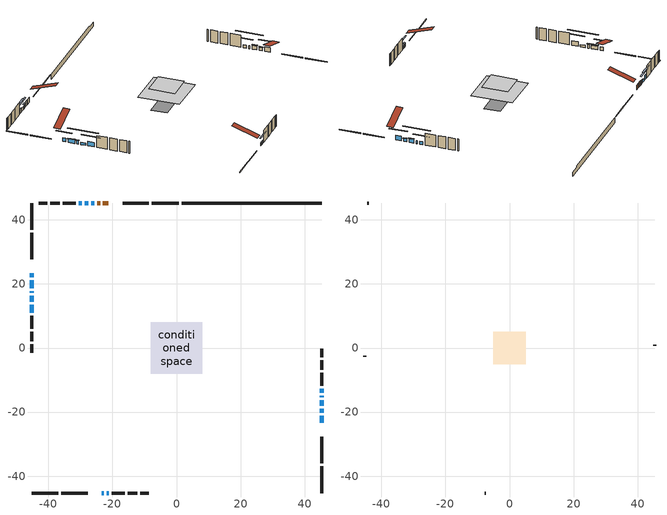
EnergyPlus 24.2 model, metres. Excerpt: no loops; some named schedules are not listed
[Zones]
conditioned space
 floor outside (Floor1 construction): -3.64,-3.64 -3.64,3.64 3.64,3.64 3.64,-3.64 z0.6
 floor adiabatic (AdiabaticFloorConstruction): -8.05,-8.05 -8.05,8.05 8.05,8.05 8.05,-8.05 z3.04
 floor foundation (Slab1 construction): -7.81,-3.11 -7.81,3.11 7.81,3.11 7.81,-3.11 z-1.49
 wall outside (RimJoist1 construction): 0.65,45.27 -7.73,45.27 / -45.27,-45.27 -36.89,-45.27 / -45.27,45.27 -45.27,36.89 / 45.27,-45.27 45.27,-36.89 z0.6:0.9
 wall outside (RimJoist2 construction): -8.66,45.27 -16.85,45.27 / -35.96,-45.27 -27.77,-45.27 / -45.27,35.96 -45.27,27.77 / 45.27,-35.96 45.27,-27.77 z0.6:0.9
 wall outside (AdiabaticWallConstruction 1): -21.31,45.27 -22.95,45.27 / -23.88,45.27 -24.71,45.27 z0.6:2.63
 wall outside (AdiabaticWallConstruction): 45.27,-23.31 45.27,-21.17 / -29.63,45.27 -30.55,45.27 / -45.27,13.49 -45.27,11.05 z0.6:2.43; -45.27,23.31 -45.27,22.09 / 45.27,-18.1 45.27,-16.26 / -45.27,21.16 -45.27,18.72 z0.6:2.12; 45.27,-20.24 45.27,-19.02 / -23.31,-45.27 -22.69,-45.27 / 45.27,-15.34 45.27,-14.88 / 45.27,-13.95 45.27,-12.73 / -27.48,45.27 -28.7,45.27 / -21.77,-45.27 -21.16,-45.27 z0.6:1.82; -25.64,45.27 -26.55,45.27 / -45.27,17.79 -45.27,17.18 z0.6:2.13; -45.27,16.25 -45.27,14.42 z0.6:1.52
 wall outside (Wall1 construction): -31.47,45.27 -35.52,45.27 / -20.23,-45.27 -16.18,-45.27 / -45.27,10.13 -45.27,6.08 / 45.27,-11.8 45.27,-7.75 z0.6:5.48
 wall outside (Wall2 construction): -36.45,45.27 -39.45,45.27 / -15.25,-45.27 -12.25,-45.27 / -45.27,5.15 -45.27,2.15 / 45.27,-6.83 45.27,-3.82 z0.6:5.48
 wall outside (Wall4 construction): -40.38,45.27 -43.05,45.27 / -11.32,-45.27 -8.65,-45.27 / -45.27,1.22 -45.27,-1.45 / 45.27,-2.89 45.27,-0.23 z0.6:5.48
 wall foundation (FoundationWall1 construction): 1.58,45.27,-1.49 1.58,45.27,0.6 40.9,45.27,0.6 40.9,45.27,0.09 45.27,45.27,0.09 45.27,45.27,-1.49
 window (WindowConstruction): 45.27,-23.31 45.27,-21.17 z0.6:2.43
 window (WindowConstruction 6): -45.27,23.31 -45.27,22.09 z0.6:2.12
 window (WindowConstruction 7): 45.27,-20.24 45.27,-19.02 z0.6:1.82
 window (WindowConstruction 8): 45.27,-18.09 45.27,-16.27 z0.6:2.12
 window (WindowConstruction 9): -25.64,45.27 -26.55,45.27 z0.6:2.12
 window (WindowConstruction 10): -23.31,-45.27 -22.7,-45.27 z0.6:1.82
 window (WindowConstruction 11): -45.27,21.16 -45.27,18.72 z0.6:2.12
 window (WindowConstruction 12): -45.27,17.79 -45.27,17.18 z0.6:2.12
 window (WindowConstruction 13): 45.27,-15.34 45.27,-14.88 z0.6:1.82
 window (WindowConstruction 14): -45.27,16.25 -45.27,14.42 z0.6:1.51
 window (WindowConstruction 1): 45.27,-13.95 45.27,-12.73 z0.6:1.82
 window (WindowConstruction 2): -27.48,45.27 -28.7,45.27 z0.6:1.82
 window (WindowConstruction 3): -29.63,45.27 -30.55,45.27 z0.6:2.43
 window (WindowConstruction 4): -21.77,-45.27 -21.16,-45.27 z0.6:1.82
 window (WindowConstruction 5): -45.27,13.49 -45.27,11.05 z0.6:2.43
 door (Door): -21.31,45.27 -22.95,45.27 z0.6:2.63
 door (Door 1): -23.88,45.27 -24.71,45.27 z0.6:2.63
 ceiling adiabatic (AdiabaticFloorConstruction): 8.05,-8.05 8.05,8.05 -8.05,8.05 -8.05,-8.05 z3.04
attic - vented
 floor to conditioned space (Floor2 construction Reversed): -5.07,-5.07 -5.07,5.07 5.07,5.07 5.07,-5.07 z5.48
 wall outside (Wall5 construction): -43.98,45.27 -44.34,45.27 / -7.72,-45.27 -7.36,-45.27 / -45.27,-2.38 -45.27,-2.74 / 45.27,0.7 45.27,1.06 z0.6:5.48
 roof outside (Roof1 construction): -20.38,45.27,5.48 -20.38,35.39,8.77 -17.78,35.39,8.77 -17.78,45.27,5.48; -24.23,-45.27,5.48 -24.23,-35.39,8.77 -26.84,-35.39,8.77 -26.84,-45.27,5.48; -45.27,24.23,5.48 -35.39,24.23,8.77 -35.39,26.84,8.77 -45.27,26.84,5.48; 45.27,-24.23,5.48 35.39,-24.23,8.77 35.39,-26.84,8.77 45.27,-26.84,5.48
shading: 45.27,-18.64 45.27,-25.84 45.68,-25.84 45.68,-18.64 z4.96; -45.27,19.56 -45.27,25.84 -45.68,25.84 -45.68,19.56 z4.65; 45.27,-18.82 45.27,-20.44 45.68,-20.44 45.68,-18.82 z2.02; 45.27,-16.06 45.27,-18.3 45.68,-18.3 45.68,-16.06 z2.33; -26.75,45.27 -25.44,45.27 -25.44,45.68 -26.75,45.68 z2.33; -22.49,-45.27 -23.51,-45.27 -23.51,-45.68 -22.49,-45.68 z2.02; -45.27,18.52 -45.27,21.36 -45.68,21.36 -45.68,18.52 z2.33; -45.27,16.98 -45.27,17.99 -45.68,17.99 -45.68,16.98 z2.33; 45.27,-9.73 45.27,-20.49 45.68,-20.49 45.68,-9.73 z6.97; -45.27,9.27 -45.27,21.4 -45.68,21.4 -45.68,9.27 z6.67; 45.27,-10.2 45.27,-16.48 45.68,-16.48 45.68,-10.2 z4.35; -31.23,45.27 -24.95,45.27 -24.95,45.68 -31.23,45.68 z4.35; -33.08,45.27 -27.1,45.27 -27.1,45.68 -33.08,45.68 z4.96; -18.63,-45.27 -24.3,-45.27 -24.3,-45.68 -18.63,-45.68 z4.35; -45.27,8.53 -45.27,16.02 -45.68,16.02 -45.68,8.53 z4.96
[Building]
Building 1: Terrain=Suburbs
[Site:Location]
Toronto Intl AP_ON: Latitude {deg}=43.68; Longitude {deg}=-79.63; Time Zone {hr}=-5; Elevation {m}=173; Keep Site Location Information=Yes
[Site:GroundTemperature:Shallow]
4.59119, 2.66285, 2.50842, 3.42352, 7.09712, 10.7536, 13.9236, 15.9317, 16.1023, 14.4691, 11.3799, 7.83558
[Site:WaterMainsTemperature]
Calculation Method=Schedule; Temperature Schedule=mains temperature schedule
[Material] Roughness=Rough; Thermal Absorptance=0.9
Name | Thickness {m} | Conductivity {W/m-K} | Density {kg/m3} | Specific Heat {J/kg-K} | Solar Absorptance | Visible Absorptance
asphalt or fiberglass shingles | 0.00635 | 0.162714 | 1121.4 | 1465.45 | 0.95 | 0.95
ceiling stud and cavity | 0.0889 | 0.9709 | 20.9862 | 1087.66 | 0.7 | 0.7
concrete 4.0 in. | 0.1016 | 1.803125 | 2242.8 | 837.4 | 0.7 | 0.7
concrete 8.0 in. | 0.2032 | 1.803125 | 2242.8 | 837.4 | 0.7 | 0.7
door material | 0.04445 | 0.188738 | 512.64 | 1214.23 | 0.7 | 0.7
door material 1 | 0.04445 | 0.0451087 | 512.64 | 1214.23 | 0.7 | 0.7
floor covering | 0.0127 | 0.0433444 | 54.468 | 1339.84 | 0.6 | 0.6
floor rigid ins; wall rigid ins | 0.512978 | 0.029427 | 32.04 | 1214.23 | 0.7 | 0.7
floor stud and cavity | 0.1397 | 1.18067 | 92.3553 | 1139.71 | 0.7 | 0.7
floor stud and cavity 1 | 0.1397 | 1.75129 | 37.0049 | 1207.88 | 0.7 | 0.7
furniture material conditioned space 1 | 0.1524 | 0.115458 | 640.8 | 1214.23 | 0.6 | 0.6
gypsum board | 0.0127 | 0.160291 | 801 | 837.4 | 0.6 | 0.6
gypsum board 1 | 0.00254 | 0.160291 | 801 | 837.4 | 0.6 | 0.6
osb sheathing 0.5 in. | 0.0127 | 0.115458 | 512.64 | 1214.23 | 0.7 | 0.7
osb sheathing 0.75 in. | 0.01905 | 0.115458 | 512.64 | 1214.23 | 0.7 | 0.7
rim joist stud and cavity | 0.0508 | 0.177588 | 50.32683 | 1063.81 | 0.6 | 0.6
rim joist stud and cavity 1 | 0.0508 | 0.648972 | 50.32683 | 1063.81 | 0.6 | 0.6
wall stud and cavity | 0.1397 | 0.445742 | 139.0536 | 1170.24 | 0.7 | 0.7
wall stud and cavity 1 | 0.1397 | 1.417 | 139.0536 | 1170.24 | 0.7 | 0.7
wall stud and cavity 2 | 0.1397 | 1.39214 | 139.0536 | 1170.24 | 0.7 | 0.7
wall stud and cavity 3 | 0.0889 | 6.9971 | 50.32683 | 1063.81 | 0.6 | 0.6
wall stud and cavity 4 | 0.0889 | 0.380278 | 52.3479 | 1209.89 | 0.7 | 0.7
wall stud and cavity 5 | 0.0889 | 0.391764 | 83.0341 | 1211.67 | 0.7 | 0.7
wood siding | 0.0254 | 0.102417 | 544.68 | 1172.36 | 0.74 | 0.74
wood siding 1 | 0.00254 | 0.102417 | 544.68 | 1172.36 | 0.74 | 0.74
wood siding 2; wood siding 3; wood siding 4 | 0.0254 | 0.102417 | 544.68 | 1172.36 | 0.7 | 0.7
[WindowMaterial:SimpleGlazingSystem]
Name | U-Factor {W/m2-K} | Solar Heat Gain Coefficient
WindowMaterial | 2.12868 | 0.63
WindowMaterial 1 | 2.15139 | 0.62
WindowMaterial 10 | 2.234293 | 0.59
WindowMaterial 2 | 2.27915 | 0.58
WindowMaterial 3 | 2.154801 | 0.62
WindowMaterial 4 | 2.10881 | 0.64
WindowMaterial 5 | 2.12584 | 0.63
WindowMaterial 6 | 2.1707 | 0.62
WindowMaterial 7 | 2.347853 | 0.56
WindowMaterial 8 | 2.25871 | 0.59
WindowMaterial 9 | 5.26294 | 0.67
[Construction]
AdiabaticFloorConstruction: floor stud and cavity 1, floor rigid ins, osb sheathing 0.75 in., floor covering
AdiabaticWallConstruction: wood siding 3, wall rigid ins, wall stud and cavity 4, gypsum board
AdiabaticWallConstruction 1: wood siding 4, wall rigid ins, wall stud and cavity 4, gypsum board
Door: door material
Door 1: door material 1
Floor1 construction: floor stud and cavity, osb sheathing 0.75 in., floor covering
Floor2 construction Reversed: gypsum board 1, ceiling stud and cavity
FoundationWall1 construction: concrete 8.0 in.
furniture construction conditioned space 1: furniture material conditioned space 1
PartitionWallConstruction: gypsum board, wall stud and cavity 5, gypsum board
RimJoist1 construction: wood siding 2, rim joist stud and cavity
RimJoist2 construction: wood siding 2, rim joist stud and cavity 1
Roof1 construction: asphalt or fiberglass shingles
Slab1 construction: concrete 4.0 in.
Wall1 construction: wood siding, osb sheathing 0.5 in., wall stud and cavity, gypsum board
Wall2 construction: wood siding, osb sheathing 0.5 in., wall stud and cavity 1, gypsum board
Wall4 construction: wood siding, osb sheathing 0.5 in., wall stud and cavity 2, gypsum board
Wall5 construction: wood siding 1, wall stud and cavity 3
WindowConstruction: WindowMaterial
WindowConstruction 1; WindowConstruction 7: WindowMaterial 1
WindowConstruction 10; WindowConstruction 2; WindowConstruction 4: WindowMaterial 2
WindowConstruction 11; WindowConstruction 6: WindowMaterial 5
WindowConstruction 12: WindowMaterial 8
WindowConstruction 13: WindowMaterial 9
WindowConstruction 14: WindowMaterial 10
WindowConstruction 3: WindowMaterial 3
WindowConstruction 5: WindowMaterial 4
WindowConstruction 8: WindowMaterial 6
WindowConstruction 9: WindowMaterial 7
[Zone] Multiplier=1; Part of Total Floor Area=Yes
Name | Volume {m3}
attic - vented | 54.9898
conditioned space | 882.3
[Space]
Name | Zone | Volume {m3}
attic - vented 1 | attic - vented | 54.9898
conditioned space 1 | conditioned space | 882.3
[ZoneInfiltration:EffectiveLeakageArea]
infil attic - vented 1: Zone or Space=attic - vented 1; Schedule=Always On Discrete; Effective Air Leakage Area {cm2}=4256.69; Stack Coefficient=0.000568109; Wind Coefficient=1.61041e-05
[ZoneMixing]
whole house fan mix: Zone or Space=attic - vented; Schedule=Always On Continuous; Design Flow Rate Calculation Method=Flow/Zone; Design Flow Rate {m3/s}=0; Source Zone or Space=conditioned space
[SurfaceProperty:ExposedFoundationPerimeter]
Slab1: Exposed Perimeter Calculation Method=TotalExposedPerimeter; Total Exposed Perimeter {m}=43.689
[InternalMass] Zone or ZoneList=conditioned space; Space or SpaceList=conditioned space 1
Name | Construction | Surface Area {m2}
furniture mass conditioned space 1 | furniture construction conditioned space 1 | 163.72
partition wall mass | PartitionWallConstruction | 409.3
[Lights]
interior lighting: Zone or ZoneList or Space or SpaceList=conditioned space 1; Schedule=interior lighting schedule; Design Level Calculation Method=LightingLevel; Lighting Level {W}=343.2; Return Air Fraction=0; Fraction Radiant=0.6; Fraction Visible=0.2; Fraction Replaceable=1
[People]
occupants: Zone or ZoneList or Space or SpaceList=conditioned space 1; Number of People Schedule=occupants schedule; Number of People Calculation Method=People; Number of People=3; Fraction Radiant=0.314171; Sensible Heat Fraction=0.56303; Activity Level Schedule=occupants activity schedule; Carbon Dioxide Generation Rate {m3/s-W}=0; Enable ASHRAE 55 Comfort Warnings=No; Mean Radiant Temperature Calculation Type=EnclosureAveraged
[ElectricEquipment] Zone or ZoneList or Space or SpaceList=conditioned space 1; Design Level Calculation Method=EquipmentLevel
Name | Schedule | Design Level {W} | Fraction Latent | Fraction Radiant | Fraction Lost
clothes dryer | clothes dryer schedule | 140.772 | 0.015 | 0.081 | 0.85
clothes washer | clothes washer schedule | 32.1985 | 0.03 | 0.162 | 0.7
cooking range | cooking range schedule | 215.147 | 0.08 | 0.432 | 0.2
dishwasher | dishwasher schedule | 66.8632 | 0.3 | 0.18 | 0.4
fridge | fridge schedule | 72.9452 | 0 | 0.6 | 0
mech vent house fan | mech vent house fan schedule | 0 | 0 | 0 | 1
mech vent house fan cfis | mech vent house fan cfis schedule | 0 | 0 | 0 | 0
misc plug loads | misc plug loads schedule | 494.7 | 0.045 | 0.513 | 0.1
whole house fan | Always On Discrete | 0 | 0 | 0 | 1
[OtherEquipment] Zone or ZoneList or Space or SpaceList=conditioned space 1; Design Level Calculation Method=EquipmentLevel
Name | Fuel Type | Schedule | Design Level {W} | Fraction Latent | Fraction Radiant | Fraction Lost
clothes dryer 1 | Electricity | clothes dryer schedule | 0 | 0.015 | 0.081 | 0.85
cooking range 1 | Electricity | cooking range schedule | 0 | 0.08 | 0.432 | 0.2
general water use latent | None | general water use schedule | 62.594 | 1 | 0 | 0
general water use sensible | None | general water use schedule | -61.6891 | 0 | 0.6 | 0
mech vent house fan latent load | None | Always On Discrete | 0 | 1 | 0 | 0
mech vent house fan sensible load | None | Always On Discrete | 0 | 0 | 0 | 0
water heater energy adjustment1 | NaturalGas | Always On Discrete | 0.01 | 0 | 0 | 1
[ZoneInfiltration:DesignFlowRate] Zone or ZoneList or Space or SpaceList=conditioned space 1; Schedule=Always On Discrete; Design Flow Rate Calculation Method=Flow/Zone; Design Flow Rate {m3/s}=0
infil flow; natural vent flow; whole house fan flow
[Foundation:Kiva]
Foundation Kiva 1: Initial Indoor Air Temperature {C}=18; Wall Height Above Grade {m}=0.599999; Wall Depth Below Slab {m}=0.2032
[Foundation:Kiva:Settings]
Soil Conductivity {W/m-K}=0.849921; Soil Density {kg/m3}=1842.3; Soil Specific Heat {J/kg-K}=418.7; Ground Solar Absorptivity=0.9; Ground Thermal Absorptivity=0.9; Ground Surface Roughness {m}=0.03; Far-Field Width {m}=40; Deep-Ground Boundary Condition=ZeroFlux; Deep-Ground Depth {m}=40; Minimum Cell Dimension {m}=0.2; Maximum Cell Growth Coefficient=3; Simulation Timestep=Timestep
[Exterior:Lights]
exterior lighting: Schedule=exterior lighting schedule; Design Level {W}=75.6
[Schedule:Constant]
Name | Hourly Value
Always On Continuous; mech vent house fan schedule; mech vent house fan cfis schedule; Always On Discrete | 1
occupants activity schedule | 117.228
fridge schedule | 0
[Schedule:Week:Daily]
interior lighting schedule Week Rule - Jan1-Jan27: interior lighting schedule day, interior lighting schedule day, interior lighting schedule day, interior lighting schedule day, interior lighting schedule day, interior lighting schedule day, interior lighting schedule day, interior lighting schedule default day, interior lighting schedule default day, interior lighting schedule default day, interior lighting schedule default day, interior lighting schedule default day
interior lighting schedule Week Rule - Jan28-Feb3: interior lighting schedule day, interior lighting schedule day, interior lighting schedule day, interior lighting schedule day, interior lighting schedule day 1, interior lighting schedule day 1, interior lighting schedule day 1, interior lighting schedule default day, interior lighting schedule default day, interior lighting schedule default day, interior lighting schedule default day, interior lighting schedule default day
interior lighting schedule Week Rule - Feb4-Feb24: interior lighting schedule day 1, interior lighting schedule day 1, interior lighting schedule day 1, interior lighting schedule day 1, interior lighting schedule day 1, interior lighting schedule day 1, interior lighting schedule day 1, interior lighting schedule default day, interior lighting schedule default day, interior lighting schedule default day, interior lighting schedule default day, interior lighting schedule default day
interior lighting schedule Week Rule - Feb25-Mar3: interior lighting schedule day 1, interior lighting schedule day 1, interior lighting schedule day 1, interior lighting schedule day 1, interior lighting schedule day 2, interior lighting schedule day 2, interior lighting schedule day 2, interior lighting schedule default day, interior lighting schedule default day, interior lighting schedule default day, interior lighting schedule default day, interior lighting schedule default day
interior lighting schedule Week Rule - Mar4-Mar31: interior lighting schedule day 2, interior lighting schedule day 2, interior lighting schedule day 2, interior lighting schedule day 2, interior lighting schedule day 2, interior lighting schedule day 2, interior lighting schedule day 2, interior lighting schedule default day, interior lighting schedule default day, interior lighting schedule default day, interior lighting schedule default day, interior lighting schedule default day
interior lighting schedule Week Rule - Apr1-Apr28: interior lighting schedule day 3, interior lighting schedule day 3, interior lighting schedule day 3, interior lighting schedule day 3, interior lighting schedule day 3, interior lighting schedule day 3, interior lighting schedule day 3, interior lighting schedule default day, interior lighting schedule default day, interior lighting schedule default day, interior lighting schedule default day, interior lighting schedule default day
interior lighting schedule Week Rule - Apr29-May5: interior lighting schedule day 3, interior lighting schedule day 3, interior lighting schedule day 4, interior lighting schedule day 4, interior lighting schedule day 4, interior lighting schedule day 4, interior lighting schedule day 4, interior lighting schedule default day, interior lighting schedule default day, interior lighting schedule default day, interior lighting schedule default day, interior lighting schedule default day
interior lighting schedule Week Rule - May6-May26: interior lighting schedule day 4, interior lighting schedule day 4, interior lighting schedule day 4, interior lighting schedule day 4, interior lighting schedule day 4, interior lighting schedule day 4, interior lighting schedule day 4, interior lighting schedule default day, interior lighting schedule default day, interior lighting schedule default day, interior lighting schedule default day, interior lighting schedule default day
interior lighting schedule Week Rule - May27-Jun2: interior lighting schedule day 4, interior lighting schedule day 4, interior lighting schedule day 4, interior lighting schedule day 4, interior lighting schedule day 4, interior lighting schedule day 5, interior lighting schedule day 5, interior lighting schedule default day, interior lighting schedule default day, interior lighting schedule default day, interior lighting schedule default day, interior lighting schedule default day
interior lighting schedule Week Rule - Jun3-Jun30: interior lighting schedule day 5, interior lighting schedule day 5, interior lighting schedule day 5, interior lighting schedule day 5, interior lighting schedule day 5, interior lighting schedule day 5, interior lighting schedule day 5, interior lighting schedule default day, interior lighting schedule default day, interior lighting schedule default day, interior lighting schedule default day, interior lighting schedule default day
interior lighting schedule Week Rule - Jul1-Jul28: interior lighting schedule day 6, interior lighting schedule day 6, interior lighting schedule day 6, interior lighting schedule day 6, interior lighting schedule day 6, interior lighting schedule day 6, interior lighting schedule day 6, interior lighting schedule default day, interior lighting schedule default day, interior lighting schedule default day, interior lighting schedule default day, interior lighting schedule default day
interior lighting schedule Week Rule - Jul29-Aug4: interior lighting schedule day 6, interior lighting schedule day 6, interior lighting schedule day 6, interior lighting schedule day 7, interior lighting schedule day 7, interior lighting schedule day 7, interior lighting schedule day 7, interior lighting schedule default day, interior lighting schedule default day, interior lighting schedule default day, interior lighting schedule default day, interior lighting schedule default day
interior lighting schedule Week Rule - Aug5-Aug25: interior lighting schedule day 7, interior lighting schedule day 7, interior lighting schedule day 7, interior lighting schedule day 7, interior lighting schedule day 7, interior lighting schedule day 7, interior lighting schedule day 7, interior lighting schedule default day, interior lighting schedule default day, interior lighting schedule default day, interior lighting schedule default day, interior lighting schedule default day
interior lighting schedule Week Rule - Aug26-Sep1: interior lighting schedule day 7, interior lighting schedule day 7, interior lighting schedule day 7, interior lighting schedule day 7, interior lighting schedule day 7, interior lighting schedule day 7, interior lighting schedule day 8, interior lighting schedule default day, interior lighting schedule default day, interior lighting schedule default day, interior lighting schedule default day, interior lighting schedule default day
interior lighting schedule Week Rule - Sep2-Sep29: interior lighting schedule day 8, interior lighting schedule day 8, interior lighting schedule day 8, interior lighting schedule day 8, interior lighting schedule day 8, interior lighting schedule day 8, interior lighting schedule day 8, interior lighting schedule default day, interior lighting schedule default day, interior lighting schedule default day, interior lighting schedule default day, interior lighting schedule default day
interior lighting schedule Week Rule - Sep30-Oct6: interior lighting schedule day 8, interior lighting schedule day 9, interior lighting schedule day 9, interior lighting schedule day 9, interior lighting schedule day 9, interior lighting schedule day 9, interior lighting schedule day 9, interior lighting schedule default day, interior lighting schedule default day, interior lighting schedule default day, interior lighting schedule default day, interior lighting schedule default day
interior lighting schedule Week Rule - Oct7-Oct27: interior lighting schedule day 9, interior lighting schedule day 9, interior lighting schedule day 9, interior lighting schedule day 9, interior lighting schedule day 9, interior lighting schedule day 9, interior lighting schedule day 9, interior lighting schedule default day, interior lighting schedule default day, interior lighting schedule default day, interior lighting schedule default day, interior lighting schedule default day
interior lighting schedule Week Rule - Oct28-Nov3: interior lighting schedule day 9, interior lighting schedule day 9, interior lighting schedule day 9, interior lighting schedule day 9, interior lighting schedule day 10, interior lighting schedule day 10, interior lighting schedule day 10, interior lighting schedule default day, interior lighting schedule default day, interior lighting schedule default day, interior lighting schedule default day, interior lighting schedule default day
interior lighting schedule Week Rule - Nov4-Nov24: interior lighting schedule day 10, interior lighting schedule day 10, interior lighting schedule day 10, interior lighting schedule day 10, interior lighting schedule day 10, interior lighting schedule day 10, interior lighting schedule day 10, interior lighting schedule default day, interior lighting schedule default day, interior lighting schedule default day, interior lighting schedule default day, interior lighting schedule default day
interior lighting schedule Week Rule - Nov25-Dec1: interior lighting schedule day 10, interior lighting schedule day 10, interior lighting schedule day 10, interior lighting schedule day 10, interior lighting schedule day 10, interior lighting schedule day 10, interior lighting schedule day 11, interior lighting schedule default day, interior lighting schedule default day, interior lighting schedule default day, interior lighting schedule default day, interior lighting schedule default day
interior lighting schedule Week Rule - Dec2-Dec31: interior lighting schedule day 11, interior lighting schedule day 11, interior lighting schedule day 11, interior lighting schedule day 11, interior lighting schedule day 11, interior lighting schedule day 11, interior lighting schedule day 11, interior lighting schedule default day, interior lighting schedule default day, interior lighting schedule default day, interior lighting schedule default day, interior lighting schedule default day
occupants schedule Week Rule - Jan1-Dec31: occupants schedule day, occupants schedule day, occupants schedule day, occupants schedule day, occupants schedule day, occupants schedule day, occupants schedule day, occupants schedule default day, occupants schedule default day, occupants schedule default day, occupants schedule default day, occupants schedule default day
clothes dryer schedule Week Rule - Jan1-Dec31: clothes dryer schedule day, clothes dryer schedule day, clothes dryer schedule day, clothes dryer schedule day, clothes dryer schedule day, clothes dryer schedule day, clothes dryer schedule day, clothes dryer schedule default day, clothes dryer schedule default day, clothes dryer schedule default day, clothes dryer schedule default day, clothes dryer schedule default day
clothes washer schedule Week Rule - Jan1-Dec31: clothes washer schedule day, clothes washer schedule day, clothes washer schedule day, clothes washer schedule day, clothes washer schedule day, clothes washer schedule day, clothes washer schedule day, clothes washer schedule default day, clothes washer schedule default day, clothes washer schedule default day, clothes washer schedule default day, clothes washer schedule default day
cooking range schedule Week Rule - Jan1-Dec31: cooking range schedule day, cooking range schedule day, cooking range schedule day, cooking range schedule day, cooking range schedule day, cooking range schedule day, cooking range schedule day, cooking range schedule default day, cooking range schedule default day, cooking range schedule default day, cooking range schedule default day, cooking range schedule default day
dishwasher schedule Week Rule - Jan1-Dec31: dishwasher schedule day, dishwasher schedule day, dishwasher schedule day, dishwasher schedule day, dishwasher schedule day, dishwasher schedule day, dishwasher schedule day, dishwasher schedule default day, dishwasher schedule default day, dishwasher schedule default day, dishwasher schedule default day, dishwasher schedule default day
misc plug loads schedule Week Rule - Jan1-Dec31: misc plug loads schedule day, misc plug loads schedule day, misc plug loads schedule day, misc plug loads schedule day, misc plug loads schedule day, misc plug loads schedule day, misc plug loads schedule day, misc plug loads schedule default day, misc plug loads schedule default day, misc plug loads schedule default day, misc plug loads schedule default day, misc plug loads schedule default day
general water use schedule Week Rule - Jan1-Dec31: general water use schedule day, general water use schedule day, general water use schedule day, general water use schedule day, general water use schedule day, general water use schedule day, general water use schedule day, general water use schedule default day, general water use schedule default day, general water use schedule default day, general water use schedule default day, general water use schedule default day
exterior lighting schedule Week Rule - Jan1-Jan27: exterior lighting schedule day, exterior lighting schedule day, exterior lighting schedule day, exterior lighting schedule day, exterior lighting schedule day, exterior lighting schedule day, exterior lighting schedule day, exterior lighting schedule default day, exterior lighting schedule default day, exterior lighting schedule default day, exterior lighting schedule default day, exterior lighting schedule default day
exterior lighting schedule Week Rule - Jan28-Feb3: exterior lighting schedule day, exterior lighting schedule day, exterior lighting schedule day, exterior lighting schedule day, exterior lighting schedule day 1, exterior lighting schedule day 1, exterior lighting schedule day 1, exterior lighting schedule default day, exterior lighting schedule default day, exterior lighting schedule default day, exterior lighting schedule default day, exterior lighting schedule default day
exterior lighting schedule Week Rule - Feb4-Feb24: exterior lighting schedule day 1, exterior lighting schedule day 1, exterior lighting schedule day 1, exterior lighting schedule day 1, exterior lighting schedule day 1, exterior lighting schedule day 1, exterior lighting schedule day 1, exterior lighting schedule default day, exterior lighting schedule default day, exterior lighting schedule default day, exterior lighting schedule default day, exterior lighting schedule default day
exterior lighting schedule Week Rule - Feb25-Mar3: exterior lighting schedule day 1, exterior lighting schedule day 1, exterior lighting schedule day 1, exterior lighting schedule day 1, exterior lighting schedule day 2, exterior lighting schedule day 2, exterior lighting schedule day 2, exterior lighting schedule default day, exterior lighting schedule default day, exterior lighting schedule default day, exterior lighting schedule default day, exterior lighting schedule default day
exterior lighting schedule Week Rule - Mar4-Mar31: exterior lighting schedule day 2, exterior lighting schedule day 2, exterior lighting schedule day 2, exterior lighting schedule day 2, exterior lighting schedule day 2, exterior lighting schedule day 2, exterior lighting schedule day 2, exterior lighting schedule default day, exterior lighting schedule default day, exterior lighting schedule default day, exterior lighting schedule default day, exterior lighting schedule default day
exterior lighting schedule Week Rule - Apr1-Apr28: exterior lighting schedule day 3, exterior lighting schedule day 3, exterior lighting schedule day 3, exterior lighting schedule day 3, exterior lighting schedule day 3, exterior lighting schedule day 3, exterior lighting schedule day 3, exterior lighting schedule default day, exterior lighting schedule default day, exterior lighting schedule default day, exterior lighting schedule default day, exterior lighting schedule default day
exterior lighting schedule Week Rule - Apr29-May5: exterior lighting schedule day 3, exterior lighting schedule day 3, exterior lighting schedule day 4, exterior lighting schedule day 4, exterior lighting schedule day 4, exterior lighting schedule day 4, exterior lighting schedule day 4, exterior lighting schedule default day, exterior lighting schedule default day, exterior lighting schedule default day, exterior lighting schedule default day, exterior lighting schedule default day
exterior lighting schedule Week Rule - May6-May26: exterior lighting schedule day 4, exterior lighting schedule day 4, exterior lighting schedule day 4, exterior lighting schedule day 4, exterior lighting schedule day 4, exterior lighting schedule day 4, exterior lighting schedule day 4, exterior lighting schedule default day, exterior lighting schedule default day, exterior lighting schedule default day, exterior lighting schedule default day, exterior lighting schedule default day
exterior lighting schedule Week Rule - May27-Jun2: exterior lighting schedule day 4, exterior lighting schedule day 4, exterior lighting schedule day 4, exterior lighting schedule day 4, exterior lighting schedule day 4, exterior lighting schedule day 5, exterior lighting schedule day 5, exterior lighting schedule default day, exterior lighting schedule default day, exterior lighting schedule default day, exterior lighting schedule default day, exterior lighting schedule default day
exterior lighting schedule Week Rule - Jun3-Jun30: exterior lighting schedule day 5, exterior lighting schedule day 5, exterior lighting schedule day 5, exterior lighting schedule day 5, exterior lighting schedule day 5, exterior lighting schedule day 5, exterior lighting schedule day 5, exterior lighting schedule default day, exterior lighting schedule default day, exterior lighting schedule default day, exterior lighting schedule default day, exterior lighting schedule default day
exterior lighting schedule Week Rule - Jul1-Jul28: exterior lighting schedule day 6, exterior lighting schedule day 6, exterior lighting schedule day 6, exterior lighting schedule day 6, exterior lighting schedule day 6, exterior lighting schedule day 6, exterior lighting schedule day 6, exterior lighting schedule default day, exterior lighting schedule default day, exterior lighting schedule default day, exterior lighting schedule default day, exterior lighting schedule default day
exterior lighting schedule Week Rule - Jul29-Aug4: exterior lighting schedule day 6, exterior lighting schedule day 6, exterior lighting schedule day 6, exterior lighting schedule day 7, exterior lighting schedule day 7, exterior lighting schedule day 7, exterior lighting schedule day 7, exterior lighting schedule default day, exterior lighting schedule default day, exterior lighting schedule default day, exterior lighting schedule default day, exterior lighting schedule default day
exterior lighting schedule Week Rule - Aug5-Aug25: exterior lighting schedule day 7, exterior lighting schedule day 7, exterior lighting schedule day 7, exterior lighting schedule day 7, exterior lighting schedule day 7, exterior lighting schedule day 7, exterior lighting schedule day 7, exterior lighting schedule default day, exterior lighting schedule default day, exterior lighting schedule default day, exterior lighting schedule default day, exterior lighting schedule default day
exterior lighting schedule Week Rule - Aug26-Sep1: exterior lighting schedule day 7, exterior lighting schedule day 7, exterior lighting schedule day 7, exterior lighting schedule day 7, exterior lighting schedule day 7, exterior lighting schedule day 7, exterior lighting schedule day 8, exterior lighting schedule default day, exterior lighting schedule default day, exterior lighting schedule default day, exterior lighting schedule default day, exterior lighting schedule default day
exterior lighting schedule Week Rule - Sep2-Sep29: exterior lighting schedule day 8, exterior lighting schedule day 8, exterior lighting schedule day 8, exterior lighting schedule day 8, exterior lighting schedule day 8, exterior lighting schedule day 8, exterior lighting schedule day 8, exterior lighting schedule default day, exterior lighting schedule default day, exterior lighting schedule default day, exterior lighting schedule default day, exterior lighting schedule default day
exterior lighting schedule Week Rule - Sep30-Oct6: exterior lighting schedule day 8, exterior lighting schedule day 9, exterior lighting schedule day 9, exterior lighting schedule day 9, exterior lighting schedule day 9, exterior lighting schedule day 9, exterior lighting schedule day 9, exterior lighting schedule default day, exterior lighting schedule default day, exterior lighting schedule default day, exterior lighting schedule default day, exterior lighting schedule default day
exterior lighting schedule Week Rule - Oct7-Oct27: exterior lighting schedule day 9, exterior lighting schedule day 9, exterior lighting schedule day 9, exterior lighting schedule day 9, exterior lighting schedule day 9, exterior lighting schedule day 9, exterior lighting schedule day 9, exterior lighting schedule default day, exterior lighting schedule default day, exterior lighting schedule default day, exterior lighting schedule default day, exterior lighting schedule default day
exterior lighting schedule Week Rule - Oct28-Nov3: exterior lighting schedule day 9, exterior lighting schedule day 9, exterior lighting schedule day 9, exterior lighting schedule day 9, exterior lighting schedule day 10, exterior lighting schedule day 10, exterior lighting schedule day 10, exterior lighting schedule default day, exterior lighting schedule default day, exterior lighting schedule default day, exterior lighting schedule default day, exterior lighting schedule default day
[Schedule:Year]
interior lighting schedule: interior lighting schedule Week Rule - Jan1-Jan27, 1, 1, 1, 27, interior lighting schedule Week Rule - Jan28-Feb3, 1, 28, 2, 3, interior lighting schedule Week Rule - Feb4-Feb24, 2, 4, 2, 24, interior lighting schedule Week Rule - Feb25-Mar3, 2, 25, 3, 3, interior lighting schedule Week Rule - Mar4-Mar31, 3, 4, 3, 31, interior lighting schedule Week Rule - Apr1-Apr28, 4, 1, 4, 28, interior lighting schedule Week Rule - Apr29-May5, 4, 29, 5, 5, interior lighting schedule Week Rule - May6-May26, 5, 6, 5, 26, interior lighting schedule Week Rule - May27-Jun2, 5, 27, 6, 2, interior lighting schedule Week Rule - Jun3-Jun30, 6, 3, 6, 30, interior lighting schedule Week Rule - Jul1-Jul28, 7, 1, 7, 28, interior lighting schedule Week Rule - Jul29-Aug4, 7, 29, 8, 4, interior lighting schedule Week Rule - Aug5-Aug25, 8, 5, 8, 25, interior lighting schedule Week Rule - Aug26-Sep1, 8, 26, 9, 1, interior lighting schedule Week Rule - Sep2-Sep29, 9, 2, 9, 29, interior lighting schedule Week Rule - Sep30-Oct6, 9, 30, 10, 6, interior lighting schedule Week Rule - Oct7-Oct27, 10, 7, 10, 27, interior lighting schedule Week Rule - Oct28-Nov3, 10, 28, 11, 3, interior lighting schedule Week Rule - Nov4-Nov24, 11, 4, 11, 24, interior lighting schedule Week Rule - Nov25-Dec1, 11, 25, 12, 1, interior lighting schedule Week Rule - Dec2-Dec31, 12, 2, 12, 31
occupants schedule: occupants schedule Week Rule - Jan1-Dec31, 1, 1, 12, 31
clothes dryer schedule: clothes dryer schedule Week Rule - Jan1-Dec31, 1, 1, 12, 31
clothes washer schedule: clothes washer schedule Week Rule - Jan1-Dec31, 1, 1, 12, 31
cooking range schedule: cooking range schedule Week Rule - Jan1-Dec31, 1, 1, 12, 31
dishwasher schedule: dishwasher schedule Week Rule - Jan1-Dec31, 1, 1, 12, 31
misc plug loads schedule: misc plug loads schedule Week Rule - Jan1-Dec31, 1, 1, 12, 31
general water use schedule: general water use schedule Week Rule - Jan1-Dec31, 1, 1, 12, 31
exterior lighting schedule: exterior lighting schedule Week Rule - Jan1-Jan27, 1, 1, 1, 27, exterior lighting schedule Week Rule - Jan28-Feb3, 1, 28, 2, 3, exterior lighting schedule Week Rule - Feb4-Feb24, 2, 4, 2, 24, exterior lighting schedule Week Rule - Feb25-Mar3, 2, 25, 3, 3, exterior lighting schedule Week Rule - Mar4-Mar31, 3, 4, 3, 31, exterior lighting schedule Week Rule - Apr1-Apr28, 4, 1, 4, 28, exterior lighting schedule Week Rule - Apr29-May5, 4, 29, 5, 5, exterior lighting schedule Week Rule - May6-May26, 5, 6, 5, 26, exterior lighting schedule Week Rule - May27-Jun2, 5, 27, 6, 2, exterior lighting schedule Week Rule - Jun3-Jun30, 6, 3, 6, 30, exterior lighting schedule Week Rule - Jul1-Jul28, 7, 1, 7, 28, exterior lighting schedule Week Rule - Jul29-Aug4, 7, 29, 8, 4, exterior lighting schedule Week Rule - Aug5-Aug25, 8, 5, 8, 25, exterior lighting schedule Week Rule - Aug26-Sep1, 8, 26, 9, 1, exterior lighting schedule Week Rule - Sep2-Sep29, 9, 2, 9, 29, exterior lighting schedule Week Rule - Sep30-Oct6, 9, 30, 10, 6, exterior lighting schedule Week Rule - Oct7-Oct27, 10, 7, 10, 27, exterior lighting schedule Week Rule - Oct28-Nov3, 10, 28, 11, 3, exterior lighting schedule Week Rule - Nov4-Nov24, 11, 4, 11, 24, exterior lighting schedule Week Rule - Nov25-Dec1, 11, 25, 12, 1, exterior lighting schedule Week Rule - Dec2-Dec31, 12, 2, 12, 31
[Schedule:Compact]
mains temperature schedule: Through: 01/01, For: AllDays, Until: 24:00, 8.43722, Through: 01/02, For: AllDays, Until: 24:00, 8.37111, Through: 01/03, For: AllDays, Until: 24:00, 8.30611, Through: 01/04, For: AllDays, Until: 24:00, 8.24222, Through: 01/05, For: AllDays, Until: 24:00, 8.17944, Through: 01/06, For: AllDays, Until: 24:00, 8.11833, Through: 01/07, For: AllDays, Until: 24:00, 8.05833, Through: 01/08, For: AllDays, Until: 24:00, 7.99944, Through: 01/09, For: AllDays, Until: 24:00, 7.94222, Through: 01/10, For: AllDays, Until: 24:00, 7.88611, Through: 01/11, For: AllDays, Until: 24:00, 7.83167, Through: 01/12, For: AllDays, Until: 24:00, 7.77833, Through: 01/13, For: AllDays, Until: 24:00, 7.72611, Through: 01/14, For: AllDays, Until: 24:00, 7.67556, Through: 01/15, For: AllDays, Until: 24:00, 7.62667, Through: 01/16, For: AllDays, Until: 24:00, 7.57889, Through: 01/17, For: AllDays, Until: 24:00, 7.53278, Through: 01/18, For: AllDays, Until: 24:00, 7.48778, Through: 01/19, For: AllDays, Until: 24:00, 7.44444, Through: 01/20, For: AllDays, Until: 24:00, 7.40278, Through: 01/21, For: AllDays, Until: 24:00, 7.36278, Through: 01/22, For: AllDays, Until: 24:00, 7.32389, Through: 01/23, For: AllDays, Until: 24:00, 7.28667, Through: 01/24, For: AllDays, Until: 24:00, 7.25056, Through: 01/25, For: AllDays, Until: 24:00, 7.21667, Through: 01/26, For: AllDays, Until: 24:00, 7.18389, Through: 01/27, For: AllDays, Until: 24:00, 7.15278, Through: 01/28, For: AllDays, Until: 24:00, 7.12333, Through: 01/29, For: AllDays, Until: 24:00, 7.09556, Through: 01/30, For: AllDays, Until: 24:00, 7.06944, Through: 01/31, For: AllDays, Until: 24:00, 7.04444, Through: 02/01, For: AllDays, Until: 24:00, 7.02167, Through: 02/02, For: AllDays, Until: 24:00, 7, Through: 02/03, For: AllDays, Until: 24:00, 6.98, Through: 02/04, For: AllDays, Until: 24:00, 6.96222, Through: 02/05, For: AllDays, Until: 24:00, 6.94556, Through: 02/06, For: AllDays, Until: 24:00, 6.93056, Through: 02/07, For: AllDays, Until: 24:00, 6.91722, Through: 02/08, For: AllDays, Until: 24:00, 6.90556, Through: 02/09, For: AllDays, Until: 24:00, 6.89556, Through: 02/10, For: AllDays, Until: 24:00, 6.88722, Through: 02/11, For: AllDays, Until: 24:00, 6.88056, Through: 02/12, For: AllDays, Until: 24:00, 6.875, Through: 02/13, For: AllDays, Until: 24:00, 6.87167, Through: 02/14, For: AllDays, Until: 24:00, 6.87, Through: 02/15, For: AllDays, Until: 24:00, 6.87, Through: 02/16, For: AllDays, Until: 24:00, 6.87167, Through: 02/17, For: AllDays, Until: 24:00, 6.875, Through: 02/18, For: AllDays, Until: 24:00, 6.88, Through: 02/19, For: AllDays, Until: 24:00, 6.88611, Through: 02/20, For: AllDays, Until: 24:00, 6.89444, Through: 02/21, For: AllDays, Until: 24:00, 6.90444, Through: 02/22, For: AllDays, Until: 24:00, 6.91611, Through: 02/23, For: AllDays, Until: 24:00, 6.92889, Through: 02/24, For: AllDays, Until: 24:00, 6.94389, Through: 02/25, For: AllDays, Until: 24:00, 6.96056, Through: 02/26, For: AllDays, Until: 24:00, 6.97833, Through: 02/27, For: AllDays, Until: 24:00, 6.99833, Through: 02/28, For: AllDays, Until: 24:00, 7.01944, Through: 03/01, For: AllDays, Until: 24:00, 7.04222, Through: 03/02, For: AllDays, Until: 24:00, 7.06667, Through: 03/03, For: AllDays, Until: 24:00, 7.09278, Through: 03/04, For: AllDays, Until: 24:00, 7.12056, Through: 03/05, For: AllDays, Until: 24:00, 7.15, Through: 03/06, For: AllDays, Until: 24:00, 7.18111, Through: 03/07, For: AllDays, Until: 24:00, 7.21333, Through: 03/08, For: AllDays, Until: 24:00, 7.24722, Through: 03/09, For: AllDays, Until: 24:00, 7.28278, Through: 03/10, For: AllDays, Until: 24:00, 7.32, Through: 03/11, For: AllDays, Until: 24:00, 7.35889, Through: 03/12, For: AllDays, Until: 24:00, 7.39889, Through: 03/13, For: AllDays, Until: 24:00, 7.44056, Through: 03/14, For: AllDays, Until: 24:00, 7.48389, Through: 03/15, For: AllDays, Until: 24:00, 7.52833, Through: 03/16, For: AllDays, Until: 24:00, 7.57444, Through: 03/17, For: AllDays, Until: 24:00, 7.62222, Through: 03/18, For: AllDays, Until: 24:00, 7.67111, Through: 03/19, For: AllDays, Until: 24:00, 7.72111, Through: 03/20, For: AllDays, Until: 24:00, 7.77333, Through: 03/21, For: AllDays, Until: 24:00, 7.82611, Through: 03/22, For: AllDays, Until: 24:00, 7.88111, Through: 03/23, For: AllDays, Until: 24:00, 7.93667, Through: 03/24, For: AllDays, Until: 24:00, 7.99389, Through: 03/25, For: AllDays, Until: 24:00, 8.05278, Through: 03/26, For: AllDays, Until: 24:00, 8.11278, Through: 03/27, For: AllDays, Until: 24:00, 8.17389, Through: 03/28, For: AllDays, Until: 24:00, 8.23611, Through: 03/29, For: AllDays, Until: 24:00, 8.3, Through: 03/30, For: AllDays, Until: 24:00, 8.365, Through: 03/31, For: AllDays, Until: 24:00, 8.43111, Through: 04/01, For: AllDays, Until: 24:00, 8.49833, Through: 04/02, For: AllDays, Until: 24:00, 8.56722, Through: 04/03, For: AllDays, Until: 24:00, 8.63667, Through: 04/04, For: AllDays, Until: 24:00, 8.70778, Through: 04/05, For: AllDays, Until: 24:00, 8.77944, Through: 04/06, For: AllDays, Until: 24:00, 8.85278, Through: 04/07, For: AllDays, Until: 24:00, 8.92667, Through: 04/08, For: AllDays, Until: 24:00, 9.00222, Through: 04/09, For: AllDays, Until: 24:00, 9.07833, Through: 04/10, For: AllDays, Until: 24:00, 9.15556, Through: 04/11, For: AllDays, Until: 24:00, 9.23389, Through: 04/12, For: AllDays, Until: 24:00, 9.31278, Through: 04/13, For: AllDays, Until: 24:00, 9.39278, Through: 04/14, For: AllDays, Until: 24:00, 9.47389, Through: 04/15, For: AllDays, Until: 24:00, 9.55611, Through: 04/16, For: AllDays, Until: 24:00, 9.63833, Through: 04/17, For: AllDays, Until: 24:00, 9.72222, Through: 04/18, For: AllDays, Until: 24:00, 9.80667, Through: 04/19, For: AllDays, Until: 24:00, 9.89167, Through: 04/20, For: AllDays, Until: 24:00, 9.97778, Through: 04/21, For: AllDays, Until: 24:00, 10.0644, Through: 04/22, For: AllDays, Until: 24:00, 10.1517, Through: 04/23, For: AllDays, Until: 24:00, 10.24, Through: 04/24, For: AllDays, Until: 24:00, 10.3289, Through: 04/25, For: AllDays, Until: 24:00, 10.4183, Through: 04/26, For: AllDays, Until: 24:00, 10.5083, Through: 04/27, For: AllDays, Until: 24:00, 10.5989, Through: 04/28, For: AllDays, Until: 24:00, 10.69, Through: 04/29, For: AllDays, Until: 24:00, 10.7817, Through: 04/30, For: AllDays, Until: 24:00, 10.8739, Through: 05/01, For: AllDays, Until: 24:00, 10.9667, Through: 05/02, For: AllDays, Until: 24:00, 11.0594, Through: 05/03, For: AllDays, Until: 24:00, 11.1533, Through: 05/04, For: AllDays, Until: 24:00, 11.2472, Through: 05/05, For: AllDays, Until: 24:00, 11.3411, Through: 05/06, For: AllDays, Until: 24:00, 11.4361, Through: 05/07, For: AllDays, Until: 24:00, 11.5306, Through: 05/08, For: AllDays, Until: 24:00, 11.6261, Through: 05/09, For: AllDays, Until: 24:00, 11.7217, Through: 05/10, For: AllDays, Until: 24:00, 11.8172, Through: 05/11, For: AllDays, Until: 24:00, 11.9128, Through: 05/12, For: AllDays, Until: 24:00, 12.0089, Through: 05/13, For: AllDays, Until: 24:00, 12.105, Through: 05/14, For: AllDays, Until: 24:00, 12.2017, Through: 05/15, For: AllDays, Until: 24:00, 12.2978, Through: 05/16, For: AllDays, Until: 24:00, 12.3944, Through: 05/17, For: AllDays, Until: 24:00, 12.4906, Through: 05/18, For: AllDays, Until: 24:00, 12.5872, Through: 05/19, For: AllDays, Until: 24:00, 12.6833, Through: 05/20, For: AllDays, Until: 24:00, 12.78, Through: 05/21, For: AllDays, Until: 24:00, 12.8761, Through: 05/22, For: AllDays, Until: 24:00, 12.9722, Through: 05/23, For: AllDays, Until: 24:00, 13.0683, Through: 05/24, For: AllDays, Until: 24:00, 13.1639, Through: 05/25, For: AllDays, Until: 24:00, 13.2594, Through: 05/26, For: AllDays, Until: 24:00, 13.355, Through: 05/27, For: AllDays, Until: 24:00, 13.45, Through: 05/28, For: AllDays, Until: 24:00, 13.545, Through: 05/29, For: AllDays, Until: 24:00, 13.6394, Through: 05/30, For: AllDays, Until: 24:00, 13.7333, Through: 05/31, For: AllDays, Until: 24:00, 13.8272, Through: 06/01, For: AllDays, Until: 24:00, 13.9206, Through: 06/02, For: AllDays, Until: 24:00, 14.0139, Through: 06/03, For: AllDays, Until: 24:00, 14.1061, Through: 06/04, For: AllDays, Until: 24:00, 14.1983, Through: 06/05, For: AllDays, Until: 24:00, 14.2894, Through: 06/06, For: AllDays, Until: 24:00, 14.3806, Through: 06/07, For: AllDays, Until: 24:00, 14.4711, Through: 06/08, For: AllDays, Until: 24:00, 14.5606, Through: 06/09, For: AllDays, Until: 24:00, 14.65, Through: 06/10, For: AllDays, Until: 24:00, 14.7383, Through: 06/11, For: AllDays, Until: 24:00, 14.8267, Through: 06/12, For: AllDays, Until: 24:00, 14.9133, Through: 06/13, For: AllDays, Until: 24:00, 15, Through: 06/14, For: AllDays, Until: 24:00, 15.0856, Through: 06/15, For: AllDays, Until: 24:00, 15.1706, Through: 06/16, For: AllDays, Until: 24:00, 15.255, Through: 06/17, For: AllDays, Until: 24:00, 15.3383, Through: 06/18, For: AllDays, Until: 24:00, 15.4206, Through: 06/19, For: AllDays, Until: 24:00, 15.5022, Through: 06/20, For: AllDays, Until: 24:00, 15.5828, Through: 06/21, For: AllDays, Until: 24:00, 15.6628, Through: 06/22, For: AllDays, Until: 24:00, 15.7417, Through: 06/23, For: AllDays, Until: 24:00, 15.8194, Through: 06/24, For: AllDays, Until: 24:00, 15.8961, Through: 06/25, For: AllDays, Until: 24:00, 15.9722, Through: 06/26, For: AllDays, Until: 24:00, 16.0467, Through: 06/27, For: AllDays, Until: 24:00, 16.1206, Through: 06/28, For: AllDays, Until: 24:00, 16.1933, Through: 06/29, For: AllDays, Until: 24:00, 16.265, Through: 06/30, For: AllDays, Until: 24:00, 16.3356, Through: 07/01, For: AllDays, Until: 24:00, 16.4044, Through: 07/02, For: AllDays, Until: 24:00, 16.4728, Through: 07/03, For: AllDays, Until: 24:00, 16.54, Through: 07/04, For: AllDays, Until: 24:00, 16.6056, Through: 07/05, For: AllDays, Until: 24:00, 16.67, Through: 07/06, For: AllDays, Until: 24:00, 16.7333, Through: 07/07, For: AllDays, Until: 24:00, 16.7956, Through: 07/08, For: AllDays, Until: 24:00, 16.8561, Through: 07/09, For: AllDays, Until: 24:00, 16.9156, Through: 07/10, For: AllDays, Until: 24:00, 16.9739, Through: 07/11, For: AllDays, Until: 24:00, 17.0306, Through: 07/12, For: AllDays, Until: 24:00, 17.0861, Through: 07/13, For: AllDays, Until: 24:00, 17.14, Through: 07/14, For: AllDays, Until: 24:00, 17.1928, Through: 07/15, For: AllDays, Until: 24:00, 17.2439, Through: 07/16, For: AllDays, Until: 24:00, 17.2939, Through: 07/17, For: AllDays, Until: 24:00, 17.3422, Through: 07/18, For: AllDays, Until: 24:00, 17.3894, Through: 07/19, For: AllDays, Until: 24:00, 17.435, Through: 07/20, For: AllDays, Until: 24:00, 17.4794, Through: 07/21, For: AllDays, Until: 24:00, 17.5217, Through: 07/22, For: AllDays, Until: 24:00, 17.5628, Through: 07/23, For: AllDays, Until: 24:00, 17.6028, Through: 07/24, For: AllDays, Until: 24:00, 17.6406, Through: 07/25, For: AllDays, Until: 24:00, 17.6772, Through: 07/26, For: AllDays, Until: 24:00, 17.7122, Through: 07/27, For: AllDays, Until: 24:00, 17.7456, Through: 07/28, For: AllDays, Until: 24:00, 17.7778, Through: 07/29, For: AllDays, Until: 24:00, 17.8078, Through: 07/30, For: AllDays, Until: 24:00, 17.8367, Through: 07/31, For: AllDays, Until: 24:00, 17.8639, Through: 08/01, For: AllDays, Until: 24:00, 17.8894, Through: 08/02, For: AllDays, Until: 24:00, 17.9133, Through: 08/03, For: AllDays, Until: 24:00, 17.9361, Through: 08/04, For: AllDays, Until: 24:00, 17.9567, Through: 08/05, For: AllDays, Until: 24:00, 17.9756, Through: 08/06, For: AllDays, Until: 24:00, 17.9933, Through: 08/07, For: AllDays, Until: 24:00, 18.0089, Through: 08/08, For: AllDays, Until: 24:00, 18.0233, Through: 08/09, For: AllDays, Until: 24:00, 18.0361, Through: 08/10, For: AllDays, Until: 24:00, 18.0467, Through: 08/11, For: AllDays, Until: 24:00, 18.0561, Through: 08/12, For: AllDays, Until: 24:00, 18.0639, Through: 08/13, For: AllDays, Until: 24:00, 18.07, Through: 08/14, For: AllDays, Until: 24:00, 18.0739, Through: 08/15, For: AllDays, Until: 24:00, 18.0767, Through: 08/16, For: AllDays, Until: 24:00, 18.0778, Through: 08/17, For: AllDays, Until: 24:00, 18.0772, Through: 08/18, For: AllDays, Until: 24:00, 18.075, Through: 08/19, For: AllDays, Until: 24:00, 18.0706, Through: 08/20, For: AllDays, Until: 24:00, 18.065, Through: 08/21, For: AllDays, Until: 24:00, 18.0578, Through: 08/22, For: AllDays, Until: 24:00, 18.0489, Through: 08/23, For: AllDays, Until: 24:00, 18.0383, Through: 08/24, For: AllDays, Until: 24:00, 18.0261, Through: 08/25, For: AllDays, Until: 24:00, 18.0122, Through: 08/26, For: AllDays, Until: 24:00, 17.9967, Through: 08/27, For: AllDays, Until: 24:00, 17.9794, Through: 08/28, For: AllDays, Until: 24:00, 17.9606, Through: 08/29, For: AllDays, Until: 24:00, 17.9406, Through: 08/30, For: AllDays, Until: 24:00, 17.9183, Through: 08/31, For: AllDays, Until: 24:00, 17.8944, Through: 09/01, For: AllDays, Until: 24:00, 17.8694, Through: 09/02, For: AllDays, Until: 24:00, 17.8428, Through: 09/03, For: AllDays, Until: 24:00, 17.8139, Through: 09/04, For: AllDays, Until: 24:00, 17.7839, Through: 09/05, For: AllDays, Until: 24:00, 17.7522, Through: 09/06, For: AllDays, Until: 24:00, 17.7194, Through: 09/07, For: AllDays, Until: 24:00, 17.6844, Through: 09/08, For: AllDays, Until: 24:00, 17.6483, Through: 09/09, For: AllDays, Until: 24:00, 17.6106, Through: 09/10, For: AllDays, Until: 24:00, 17.5711, Through: 09/11, For: AllDays, Until: 24:00, 17.5306, Through: 09/12, For: AllDays, Until: 24:00, 17.4883, Through: 09/13, For: AllDays, Until: 24:00, 17.4444, Through: 09/14, For: AllDays, Until: 24:00, 17.3989, Through: 09/15, For: AllDays, Until: 24:00, 17.3522, Through: 09/16, For: AllDays, Until: 24:00, 17.3039, Through: 09/17, For: AllDays, Until: 24:00, 17.2544, Through: 09/18, For: AllDays, Until: 24:00, 17.2033, Through: 09/19, For: AllDays, Until: 24:00, 17.1511, Through: 09/20, For: AllDays, Until: 24:00, 17.0972, Through: 09/21, For: AllDays, Until: 24:00, 17.0422, Through: 09/22, For: AllDays, Until: 24:00, 16.9856, Through: 09/23, For: AllDays, Until: 24:00, 16.9278, Through: 09/24, For: AllDays, Until: 24:00, 16.8683, Through: 09/25, For: AllDays, Until: 24:00, 16.8078, Through: 09/26, For: AllDays, Until: 24:00, 16.7461, Through: 09/27, For: AllDays, Until: 24:00, 16.6833, Through: 09/28, For: AllDays, Until: 24:00, 16.6189, Through: 09/29, For: AllDays, Until: 24:00, 16.5533, Through: 09/30, For: AllDays, Until: 24:00, 16.4867, Through: 10/01, For: AllDays, Until: 24:00, 16.4189, Through: 10/02, For: AllDays, Until: 24:00, 16.3494, Through: 10/03, For: AllDays, Until: 24:00, 16.2794, Through: 10/04, For: AllDays, Until: 24:00, 16.2083, Through: 10/05, For: AllDays, Until: 24:00, 16.1356, Through: 10/06, For: AllDays, Until: 24:00, 16.0622, Through: 10/07, For: AllDays, Until: 24:00, 15.9878, Through: 10/08, For: AllDays, Until: 24:00, 15.9117, Through: 10/09, For: AllDays, Until: 24:00, 15.835, Through: 10/10, For: AllDays, Until: 24:00, 15.7578, Through: 10/11, For: AllDays, Until: 24:00, 15.6789, Through: 10/12, For: AllDays, Until: 24:00, 15.5994, Through: 10/13, For: AllDays, Until: 24:00, 15.5189, Through: 10/14, For: AllDays, Until: 24:00, 15.4372, Through: 10/15, For: AllDays, Until: 24:00, 15.355, Through: 10/16, For: AllDays, Until: 24:00, 15.2722, Through: 10/17, For: AllDays, Until: 24:00, 15.1878, Through: 10/18, For: AllDays, Until: 24:00, 15.1033, Through: 10/19, For: AllDays, Until: 24:00, 15.0178, Through: 10/20, For: AllDays, Until: 24:00, 14.9317, Through: 10/21, For: AllDays, Until: 24:00, 14.8444, Through: 10/22, For: AllDays, Until: 24:00, 14.7567, Through: 10/23, For: AllDays, Until: 24:00, 14.6683, Through: 10/24, For: AllDays, Until: 24:00, 14.5794, Through: 10/25, For: AllDays, Until: 24:00, 14.4894, Through: 10/26, For: AllDays, Until: 24:00, 14.3994, Through: 10/27, For: AllDays, Until: 24:00, 14.3083, Through: 10/28, For: AllDays, Until: 24:00, 14.2172, Through: 10/29, For: AllDays, Until: 24:00, 14.125, Through: 10/30, For: AllDays, Until: 24:00, 14.0328, Through: 10/31, For: AllDays, Until: 24:00, 13.94, Through: 11/01, For: AllDays, Until: 24:00, 13.8467, Through: 11/02, For: AllDays, Until: 24:00, 13.7528, Through: 11/03, For: AllDays, Until: 24:00, 13.6589, Through: 11/04, For: AllDays, Until: 24:00, 13.5644, Through: 11/05, For: AllDays, Until: 24:00, 13.4694, Through: 11/06, For: AllDays, Until: 24:00, 13.3744, Through: 11/07, For: AllDays, Until: 24:00, 13.2794, Through: 11/08, For: AllDays, Until: 24:00, 13.1839, Through: 11/09, For: AllDays, Until: 24:00, 13.0878, Through: 11/10, For: AllDays, Until: 24:00, 12.9922, Through: 11/11, For: AllDays, Until: 24:00, 12.8961, Through: 11/12, For: AllDays, Until: 24:00, 12.7994, Through: 11/13, For: AllDays, Until: 24:00, 12.7033, Through: 11/14, For: AllDays, Until: 24:00, 12.6072, Through: 11/15, For: AllDays, Until: 24:00, 12.5106, Through: 11/16, For: AllDays, Until: 24:00, 12.4139, Through: 11/17, For: AllDays, Until: 24:00, 12.3178, Through: 11/18, For: AllDays, Until: 24:00, 12.2211, Through: 11/19, For: AllDays, Until: 24:00, 12.125, Through: 11/20, For: AllDays, Until: 24:00, 12.0289, Through: 11/21, For: AllDays, Until: 24:00, 11.9328, Through: 11/22, For: AllDays, Until: 24:00, 11.8367, Through: 11/23, For: AllDays, Until: 24:00, 11.7411, Through: 11/24, For: AllDays, Until: 24:00, 11.6456, Through: 11/25, For: AllDays, Until: 24:00, 11.5506, Through: 11/26, For: AllDays, Until: 24:00, 11.4556, Through: 11/27, For: AllDays, Until: 24:00, 11.3606, Through: 11/28, For: AllDays, Until: 24:00, 11.2667, Through: 11/29, For: AllDays, Until: 24:00, 11.1722, Through: 11/30, For: AllDays, Until: 24:00, 11.0789, Through: 12/01, For: AllDays, Until: 24:00, 10.9856, Through: 12/02, For: AllDays, Until: 24:00, 10.8928, Through: 12/03, For: AllDays, Until: 24:00, 10.8006, Through: 12/04, For: AllDays, Until: 24:00, 10.7089, Through: 12/05, For: AllDays, Until: 24:00, 10.6178, Through: 12/06, For: AllDays, Until: 24:00, 10.5267, Through: 12/07, For: AllDays, Until: 24:00, 10.4367, Through: 12/08, For: AllDays, Until: 24:00, 10.3472, Through: 12/09, For: AllDays, Until: 24:00, 10.2583, Through: 12/10, For: AllDays, Until: 24:00, 10.17, Through: 12/11, For: AllDays, Until: 24:00, 10.0822, Through: 12/12, For: AllDays, Until: 24:00, 9.99556, Through: 12/13, For: AllDays, Until: 24:00, 9.90944, Through: 12/14, For: AllDays, Until: 24:00, 9.82389, Through: 12/15, For: AllDays, Until: 24:00, 9.73944, Through: 12/16, For: AllDays, Until: 24:00, 9.65556, Through: 12/17, For: AllDays, Until: 24:00, 9.57278, Through: 12/18, For: AllDays, Until: 24:00, 9.49056, Through: 12/19, For: AllDays, Until: 24:00, 9.40944, Through: 12/20, For: AllDays, Until: 24:00, 9.32944, Through: 12/21, For: AllDays, Until: 24:00, 9.25, Through: 12/22, For: AllDays, Until: 24:00, 9.17167, Through: 12/23, For: AllDays, Until: 24:00, 9.09389, Through: 12/24, For: AllDays, Until: 24:00, 9.01778, Through: 12/25, For: AllDays, Until: 24:00, 8.94222, Through: 12/26, For: AllDays, Until: 24:00, 8.86778, Through: 12/27, For: AllDays, Until: 24:00, 8.79444, Through: 12/28, For: AllDays, Until: 24:00, 8.72222, Through: 12/29, For: AllDays, Until: 24:00, 8.65111, Through: 12/30, For: AllDays, Until: 24:00, 8.58167, Through: 12/31, For: AllDays, Until: 24:00, 8.51278
